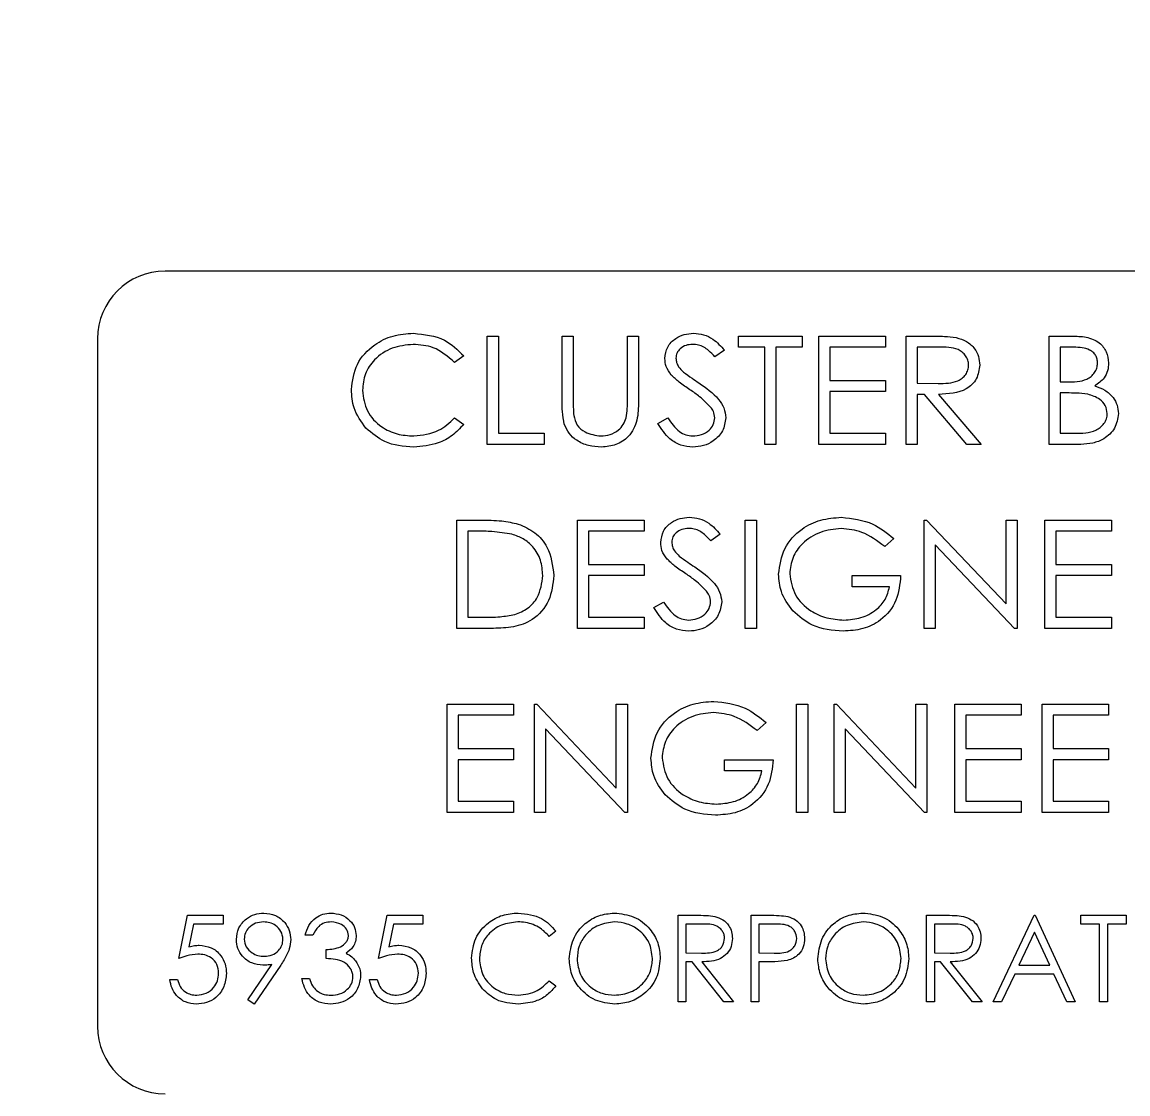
# Paper-space layout 'Layout1' of a CAD drawing. Header units: inches. Extents: x 1.4 to 42.2, y 1.7 to 32.5.
# Drawn here: x 12.5882 to 12.8437, y 19.2846 to 19.5321 of the extents above; entities that cross this region are included whole.
import ezdxf

# ---------------------------------------------------------------- set-up
doc = ezdxf.new("R2010")
doc.units = ezdxf.units.IN
doc.header["$MEASUREMENT"] = 0
doc.layers.add('DIM', color=179, linetype='Continuous', lineweight=30)
doc.layers.add('SLD-0', color=179, linetype='Continuous')
doc.styles.add('SLDTEXTSTYLE0', font='TXT', dxfattribs={"width": 0.821468})
doc.styles.add('SLDTEXTSTYLE7', font='TXT', dxfattribs={"width": 0.75})
doc.dimstyles.new('SLDDIMSTYLE1', dxfattribs={"dimtxt": 0.375, "dimasz": 0.13, "dimexe": 0, "dimexo": 0.0625, "dimgap": 0.09375, "dimtad": 0, "dimtih": 1, "dimtoh": 1, "dimdec": 0, "dimlfac": 4, "dimrnd": 1e-09, "dimzin": 12, "dimdsep": 46, "dimtxsty": 'SLDTEXTSTYLE0', "dimblk1": 'NONE', "dimblk2": 'NONE', "dimsah": 1, "dimcen": 0.09, "dimadec": 0, "dimazin": 3, "dimtfac": 1, "dimtdec": 3, "dimtofl": 0, "dimtmove": 0, "dimatfit": 3, "dimldrblk": 'NONE', "dimfxl": 0, "dimfrac": 2, "dimtolj": 1, "dimtzin": 12, "dimarcsym": 0})

# ---------------------------------------------------------------- blocks, each defined once
blk = doc.blocks.new('_D_19')
at = {"layer": 'DIM'}
for p, q in [((13.40289, 23.52586), (15.80167, 23.52586)), ((15.52042, 22.96336), (15.52042, 18.19992)), ((15.52042, 12.84211), (15.52042, 17.24356)), ((11.72689, 12.27961), (15.80167, 12.27961))]:
    blk.add_line(p, q, dxfattribs=at)
for points in [[(15.42667, 22.96336), (15.61417, 22.96336), (15.52042, 23.52586)], [(15.42667, 12.84211), (15.61417, 12.84211), (15.52042, 12.27961)]]:
    blk.add_solid(points, dxfattribs=at)
at = {"layer": 'DIM', "insert": (15.13329, 17.92307), "char_height": 0.375, "attachment_point": 1, "style": 'SLDTEXTSTYLE7'}
blk.add_mtext('45"', dxfattribs=at)
blk = doc.blocks.new('_NONE')

psp = doc.layouts.get("Layout1")

# ---------------------------------------------------------------- linework, layer by layer
at = {"layer": 'SLD-0', "color": 179, "linetype": 'Continuous', "lineweight": 15}
for p, q in [((13.77752, 19.47461), (12.62127, 19.47461)), ((12.60564, 19.45899), (12.60564, 19.30024)), ((12.6957, 19.43461), (12.6957, 19.45961)), ((12.6957, 19.45961), (12.69827, 19.45961)), ((12.69827, 19.45961), (12.69827, 19.43718)), ((12.71301, 19.45961), (12.71558, 19.45961)), ((12.71301, 19.44452), (12.71301, 19.45961)), ((12.71558, 19.45961), (12.71558, 19.44464)), ((12.72808, 19.44464), (12.72808, 19.45961)), ((12.72808, 19.45961), (12.73064, 19.45961)), ((12.73064, 19.45961), (12.73064, 19.44452)), ((12.75372, 19.45705), (12.75372, 19.45961)), ((12.75372, 19.45961), (12.76846, 19.45961)), ((12.76846, 19.45961), (12.76846, 19.45705)), ((12.77231, 19.45961), (12.78769, 19.45961)), ((12.77231, 19.43461), (12.77231, 19.45961)), ((12.78769, 19.45961), (12.78769, 19.45705)), ((12.7925, 19.45961), (12.79791, 19.45961)), ((12.7925, 19.43461), (12.7925, 19.45961)), ((12.82551, 19.45961), (12.83076, 19.45961)), ((12.82551, 19.43461), (12.82551, 19.45961)), ((12.75051, 19.45634), (12.74832, 19.45481)), ((12.75981, 19.45705), (12.75372, 19.45705)), ((12.75981, 19.43461), (12.75981, 19.45705)), ((12.76846, 19.45705), (12.76237, 19.45705)), ((12.76237, 19.45705), (12.76237, 19.43461)), ((12.78769, 19.45705), (12.77487, 19.45705)), ((12.77487, 19.45705), (12.77487, 19.44936)), ((12.80002, 19.45705), (12.79506, 19.45705)), ((12.79506, 19.45705), (12.79506, 19.44872)), ((12.83124, 19.45705), (12.82808, 19.45705)), ((12.82808, 19.45705), (12.82808, 19.44904)), ((12.69026, 19.45503), (12.68813, 19.45353)), ((12.77487, 19.44936), (12.78769, 19.44936)), ((12.78769, 19.44936), (12.78769, 19.44679)), ((12.79506, 19.44872), (12.7999, 19.44868)), ((12.82808, 19.44904), (12.82964, 19.44904)), ((12.78769, 19.44679), (12.77487, 19.44679)), ((12.77487, 19.44679), (12.77487, 19.43718)), ((12.79673, 19.44615), (12.79506, 19.44615)), ((12.79506, 19.44615), (12.79506, 19.43461)), ((12.80655, 19.43461), (12.79673, 19.44615)), ((12.79999, 19.44615), (12.80981, 19.43461)), ((12.82962, 19.44647), (12.82808, 19.44647)), ((12.82808, 19.44647), (12.82808, 19.43718)), ((12.68813, 19.4407), (12.69026, 19.43922)), ((12.73513, 19.43944), (12.73742, 19.4407)), ((12.69827, 19.43718), (12.70885, 19.43718)), ((12.70885, 19.43718), (12.70885, 19.43461)), ((12.77487, 19.43718), (12.78769, 19.43718)), ((12.78769, 19.43718), (12.78769, 19.43461)), ((12.82808, 19.43718), (12.83147, 19.43718)), ((12.70885, 19.43461), (12.6957, 19.43461)), ((12.76237, 19.43461), (12.75981, 19.43461)), ((12.78769, 19.43461), (12.77231, 19.43461)), ((12.79506, 19.43461), (12.7925, 19.43461)), ((12.80981, 19.43461), (12.80655, 19.43461)), ((12.83286, 19.43461), (12.82551, 19.43461)), ((12.68865, 19.39211), (12.68865, 19.41711)), ((12.68865, 19.41711), (12.69418, 19.41711)), ((12.71654, 19.41711), (12.73192, 19.41711)), ((12.71654, 19.39211), (12.71654, 19.41711)), ((12.73192, 19.41711), (12.73192, 19.41455)), ((12.75532, 19.41711), (12.75788, 19.41711)), ((12.75532, 19.39211), (12.75532, 19.41711)), ((12.75788, 19.41711), (12.75788, 19.39211)), ((12.79667, 19.39211), (12.79667, 19.41711)), ((12.79667, 19.41711), (12.79721, 19.41711)), ((12.79721, 19.41711), (12.81558, 19.39775)), ((12.81558, 19.39775), (12.81558, 19.41711)), ((12.81558, 19.41711), (12.81814, 19.41711)), ((12.81814, 19.41711), (12.81814, 19.39211)), ((12.82455, 19.41711), (12.83994, 19.41711)), ((12.82455, 19.39211), (12.82455, 19.41711)), ((12.83994, 19.41711), (12.83994, 19.41455)), ((12.69312, 19.41455), (12.69122, 19.41455)), ((12.69122, 19.41455), (12.69122, 19.39468)), ((12.73192, 19.41455), (12.7191, 19.41455)), ((12.7191, 19.41455), (12.7191, 19.40686)), ((12.74955, 19.41384), (12.74736, 19.41231)), ((12.78962, 19.41285), (12.78753, 19.41103)), ((12.83994, 19.41455), (12.82712, 19.41455)), ((12.82712, 19.41455), (12.82712, 19.40686)), ((12.81755, 19.39211), (12.79923, 19.41143)), ((12.79923, 19.41143), (12.79923, 19.39211)), ((12.7191, 19.40686), (12.73192, 19.40686)), ((12.73192, 19.40686), (12.73192, 19.40429)), ((12.82712, 19.40686), (12.83994, 19.40686)), ((12.83994, 19.40686), (12.83994, 19.40429)), ((12.73192, 19.40429), (12.7191, 19.40429)), ((12.7191, 19.40429), (12.7191, 19.39468)), ((12.78, 19.40173), (12.78, 19.40429)), ((12.78, 19.40429), (12.79122, 19.40429)), ((12.83994, 19.40429), (12.82712, 19.40429)), ((12.82712, 19.40429), (12.82712, 19.39468)), ((12.78865, 19.40173), (12.78, 19.40173)), ((12.73417, 19.39694), (12.73646, 19.3982)), ((12.69122, 19.39468), (12.69432, 19.39468)), ((12.7191, 19.39468), (12.73192, 19.39468)), ((12.73192, 19.39468), (12.73192, 19.39211)), ((12.82712, 19.39468), (12.83994, 19.39468)), ((12.83994, 19.39468), (12.83994, 19.39211)), ((12.69713, 19.39211), (12.68865, 19.39211)), ((12.73192, 19.39211), (12.71654, 19.39211)), ((12.75788, 19.39211), (12.75532, 19.39211)), ((12.79923, 19.39211), (12.79667, 19.39211)), ((12.81814, 19.39211), (12.81755, 19.39211)), ((12.83994, 19.39211), (12.82455, 19.39211)), ((12.68641, 19.37461), (12.70179, 19.37461)), ((12.68641, 19.34961), (12.68641, 19.37461)), ((12.70179, 19.37461), (12.70179, 19.37205)), ((12.7066, 19.34961), (12.7066, 19.37461)), ((12.7066, 19.37461), (12.70714, 19.37461)), ((12.70714, 19.37461), (12.72551, 19.35525)), ((12.72551, 19.35525), (12.72551, 19.37461)), ((12.72551, 19.37461), (12.72808, 19.37461)), ((12.72808, 19.37461), (12.72808, 19.34961)), ((12.76718, 19.37461), (12.76974, 19.37461)), ((12.76718, 19.34961), (12.76718, 19.37461)), ((12.76974, 19.37461), (12.76974, 19.34961)), ((12.77583, 19.34961), (12.77583, 19.37461)), ((12.77583, 19.37461), (12.77637, 19.37461)), ((12.77637, 19.37461), (12.79474, 19.35525)), ((12.79474, 19.35525), (12.79474, 19.37461)), ((12.79474, 19.37461), (12.79731, 19.37461)), ((12.79731, 19.37461), (12.79731, 19.34961)), ((12.80372, 19.37461), (12.8191, 19.37461)), ((12.80372, 19.34961), (12.80372, 19.37461)), ((12.8191, 19.37461), (12.8191, 19.37205)), ((12.82391, 19.37461), (12.83929, 19.37461)), ((12.82391, 19.34961), (12.82391, 19.37461)), ((12.83929, 19.37461), (12.83929, 19.37205)), ((12.70179, 19.37205), (12.68897, 19.37205)), ((12.68897, 19.37205), (12.68897, 19.36436)), ((12.8191, 19.37205), (12.80628, 19.37205)), ((12.80628, 19.37205), (12.80628, 19.36436)), ((12.83929, 19.37205), (12.82647, 19.37205)), ((12.82647, 19.37205), (12.82647, 19.36436)), ((12.72749, 19.34961), (12.70917, 19.36893)), ((12.70917, 19.36893), (12.70917, 19.34961)), ((12.76013, 19.37035), (12.75804, 19.36853)), ((12.79672, 19.34961), (12.7784, 19.36893)), ((12.7784, 19.36893), (12.7784, 19.34961)), ((12.68897, 19.36436), (12.70179, 19.36436)), ((12.70179, 19.36436), (12.70179, 19.36179)), ((12.80628, 19.36436), (12.8191, 19.36436)), ((12.8191, 19.36436), (12.8191, 19.36179)), ((12.82647, 19.36436), (12.83929, 19.36436)), ((12.83929, 19.36436), (12.83929, 19.36179)), ((12.70179, 19.36179), (12.68897, 19.36179)), ((12.68897, 19.36179), (12.68897, 19.35218)), ((12.75051, 19.35923), (12.75051, 19.36179)), ((12.75051, 19.36179), (12.76173, 19.36179)), ((12.8191, 19.36179), (12.80628, 19.36179)), ((12.80628, 19.36179), (12.80628, 19.35218)), ((12.83929, 19.36179), (12.82647, 19.36179)), ((12.82647, 19.36179), (12.82647, 19.35218)), ((12.75917, 19.35923), (12.75051, 19.35923)), ((12.68897, 19.35218), (12.70179, 19.35218)), ((12.70179, 19.35218), (12.70179, 19.34961)), ((12.80628, 19.35218), (12.8191, 19.35218)), ((12.8191, 19.35218), (12.8191, 19.34961)), ((12.82647, 19.35218), (12.83929, 19.35218)), ((12.83929, 19.35218), (12.83929, 19.34961)), ((12.70179, 19.34961), (12.68641, 19.34961)), ((12.70917, 19.34961), (12.7066, 19.34961)), ((12.72808, 19.34961), (12.72749, 19.34961)), ((12.76974, 19.34961), (12.76718, 19.34961)), ((12.7784, 19.34961), (12.77583, 19.34961)), ((12.79731, 19.34961), (12.79672, 19.34961)), ((12.8191, 19.34961), (12.80372, 19.34961)), ((12.83929, 19.34961), (12.82391, 19.34961)), ((12.62439, 19.31586), (12.62644, 19.32586)), ((12.62644, 19.32586), (12.63465, 19.32586)), ((12.63465, 19.32586), (12.63465, 19.32381)), ((12.67054, 19.31586), (12.6726, 19.32586)), ((12.6726, 19.32586), (12.6808, 19.32586)), ((12.6808, 19.32586), (12.6808, 19.32381)), ((12.73978, 19.32586), (12.74378, 19.32586)), ((12.73978, 19.30586), (12.73978, 19.32586)), ((12.7567, 19.32586), (12.76062, 19.32586)), ((12.7567, 19.30586), (12.7567, 19.32586)), ((12.79721, 19.32586), (12.80121, 19.32586)), ((12.79721, 19.30586), (12.79721, 19.32586)), ((12.8126, 19.30586), (12.82208, 19.32586)), ((12.82208, 19.32586), (12.82234, 19.32586)), ((12.82234, 19.32586), (12.83157, 19.30586)), ((12.83285, 19.32381), (12.83285, 19.32586)), ((12.83285, 19.32586), (12.84337, 19.32586)), ((12.84337, 19.32586), (12.84337, 19.32381)), ((12.62784, 19.32381), (12.62677, 19.31855)), ((12.63465, 19.32381), (12.62784, 19.32381)), ((12.674, 19.32381), (12.67292, 19.31855)), ((12.6808, 19.32381), (12.674, 19.32381)), ((12.74532, 19.32381), (12.74157, 19.32381)), ((12.74157, 19.32381), (12.74157, 19.31715)), ((12.76215, 19.32381), (12.75849, 19.32381)), ((12.75849, 19.32381), (12.75849, 19.31715)), ((12.80276, 19.32381), (12.79901, 19.32381)), ((12.79901, 19.32381), (12.79901, 19.31715)), ((12.83721, 19.32381), (12.83285, 19.32381)), ((12.83721, 19.30586), (12.83721, 19.32381)), ((12.84337, 19.32381), (12.83901, 19.32381)), ((12.83901, 19.32381), (12.83901, 19.30586)), ((12.65542, 19.32125), (12.65362, 19.32125)), ((12.71157, 19.32219), (12.71, 19.32099)), ((12.82219, 19.32197), (12.81857, 19.31433)), ((12.82572, 19.31433), (12.82219, 19.32197)), ((12.65849, 19.31586), (12.65849, 19.31792)), ((12.74157, 19.31715), (12.74523, 19.31712)), ((12.75849, 19.31715), (12.76199, 19.3171)), ((12.79901, 19.31715), (12.80267, 19.31712)), ((12.64039, 19.30635), (12.64595, 19.31448)), ((12.64798, 19.31436), (12.64183, 19.30535)), ((12.74303, 19.3151), (12.74157, 19.3151)), ((12.74157, 19.3151), (12.74157, 19.30586)), ((12.75038, 19.30586), (12.74303, 19.3151)), ((12.74525, 19.3151), (12.7526, 19.30586)), ((12.75992, 19.3151), (12.75849, 19.3151)), ((12.75849, 19.3151), (12.75849, 19.30586)), ((12.80046, 19.3151), (12.79901, 19.3151)), ((12.79901, 19.3151), (12.79901, 19.30586)), ((12.80781, 19.30586), (12.80046, 19.3151)), ((12.80268, 19.3151), (12.81003, 19.30586)), ((12.81857, 19.31433), (12.82572, 19.31433)), ((12.62234, 19.31099), (12.62413, 19.31099)), ((12.65285, 19.31125), (12.65465, 19.31125)), ((12.66849, 19.31099), (12.67029, 19.31099)), ((12.71, 19.31074), (12.71157, 19.30955)), ((12.8176, 19.31228), (12.81456, 19.30586)), ((12.82666, 19.31228), (12.8176, 19.31228)), ((12.82962, 19.30586), (12.82666, 19.31228)), ((12.64183, 19.30535), (12.64039, 19.30635)), ((12.74157, 19.30586), (12.73978, 19.30586)), ((12.7526, 19.30586), (12.75038, 19.30586)), ((12.75849, 19.30586), (12.7567, 19.30586)), ((12.79901, 19.30586), (12.79721, 19.30586)), ((12.81003, 19.30586), (12.80781, 19.30586)), ((12.81456, 19.30586), (12.8126, 19.30586)), ((12.83157, 19.30586), (12.82962, 19.30586)), ((12.83901, 19.30586), (12.83721, 19.30586))]:
    psp.add_line(p, q, dxfattribs=at)
for centre, start, end in [((12.62127, 19.45899), 90, 180), ((12.62127, 19.30024), 180, 270)]:
    psp.add_arc(centre, 0.01563, start, end, dxfattribs=at)
for points, knots in [([(12.66429, 19.44726), (12.66456, 19.44928), (12.66509, 19.45334), (12.66917, 19.45758), (12.67386, 19.45994), (12.67704, 19.46015), (12.67863, 19.46026)], [0, 0, 0, 0, 0.279106, 0.558712, 0.779184, 1, 1, 1, 1]), ([(12.67863, 19.46026), (12.68115, 19.46001), (12.68566, 19.45957), (12.68885, 19.45642), (12.69026, 19.45503)], [0, 0, 0, 0, 0.559861, 1, 1, 1, 1]), ([(12.73673, 19.45442), (12.73686, 19.45534), (12.73712, 19.45719), (12.73903, 19.45908), (12.74118, 19.46009), (12.74263, 19.4602), (12.74335, 19.46026)], [0, 0, 0, 0, 0.279129, 0.558393, 0.77916, 1, 1, 1, 1]), ([(12.74335, 19.46026), (12.74414, 19.46019), (12.74572, 19.46007), (12.74831, 19.45879), (12.74968, 19.45727), (12.75051, 19.45634)], [0, 0, 0, 0, 0.280041, 0.559845, 1, 1, 1, 1]), ([(12.79791, 19.45961), (12.79906, 19.45962), (12.80111, 19.45962), (12.80314, 19.45938), (12.80404, 19.45927)], [0, 0, 0, 0, 0.560207, 1, 1, 1, 1]), ([(12.80404, 19.45927), (12.80486, 19.45903), (12.80649, 19.45854), (12.80829, 19.4569), (12.80934, 19.45494), (12.80944, 19.4536), (12.80949, 19.45293)], [0, 0, 0, 0, 0.2800738, 0.559818, 0.7797393, 1, 1, 1, 1]), ([(12.83076, 19.45961), (12.83187, 19.45959), (12.8341, 19.45955), (12.83708, 19.45838), (12.83896, 19.45605), (12.83918, 19.4543), (12.83929, 19.45342)], [0, 0, 0, 0, 0.281419, 0.560488, 0.780303, 1, 1, 1, 1]), ([(12.67854, 19.45769), (12.6769, 19.45752), (12.67361, 19.45718), (12.66969, 19.45456), (12.66724, 19.45097), (12.66699, 19.44838), (12.66686, 19.44709)], [0, 0, 0, 0, 0.280104, 0.559845, 0.77989, 1, 1, 1, 1]), ([(12.68813, 19.45353), (12.68658, 19.45488), (12.6838, 19.45731), (12.68015, 19.45757), (12.67854, 19.45769)], [0, 0, 0, 0, 0.558395, 1, 1, 1, 1]), ([(12.74317, 19.45769), (12.74264, 19.45766), (12.7416, 19.45758), (12.74031, 19.45683), (12.73944, 19.45576), (12.73934, 19.45494), (12.73929, 19.45453)], [0, 0, 0, 0, 0.280645, 0.560584, 0.780388, 1, 1, 1, 1]), ([(12.74832, 19.45481), (12.74784, 19.45531), (12.74706, 19.45615), (12.74578, 19.4571), (12.74451, 19.45761), (12.74361, 19.45766), (12.74317, 19.45769)], [0, 0, 0, 0, 0.3403011, 0.560309, 0.7800775, 1, 1, 1, 1]), ([(12.80692, 19.45293), (12.80689, 19.45331), (12.80683, 19.45407), (12.80627, 19.45509), (12.8055, 19.45593), (12.80352, 19.4571), (12.80157, 19.45707), (12.80002, 19.45705)], [0, 0, 0, 0, 0.125208, 0.250367, 0.375598, 0.500896, 1, 1, 1, 1]), ([(12.83673, 19.45337), (12.83671, 19.45369), (12.83667, 19.45431), (12.83631, 19.45519), (12.83569, 19.4559), (12.83412, 19.45695), (12.83252, 19.45701), (12.83124, 19.45705)], [0, 0, 0, 0, 0.125403, 0.250692, 0.376, 0.501396, 1, 1, 1, 1]), ([(12.73821, 19.45062), (12.73774, 19.45126), (12.73692, 19.4524), (12.73679, 19.4538), (12.73673, 19.45442)], [0, 0, 0, 0, 0.559867, 1, 1, 1, 1]), ([(12.73929, 19.45453), (12.73933, 19.45417), (12.73939, 19.45347), (12.73998, 19.45231), (12.74063, 19.45168), (12.74104, 19.4513)], [0, 0, 0, 0, 0.279844, 0.559693, 1, 1, 1, 1]), ([(12.82964, 19.44904), (12.83124, 19.44904), (12.83325, 19.44904), (12.83528, 19.45027), (12.83608, 19.45114), (12.83663, 19.4522), (12.8367, 19.45298), (12.83673, 19.45337)], [0, 0, 0, 0, 0.498867, 0.624216, 0.749512, 0.874764, 1, 1, 1, 1]), ([(12.83929, 19.45342), (12.83925, 19.45281), (12.83915, 19.45159), (12.83816, 19.44957), (12.83686, 19.44866), (12.83606, 19.4481)], [0, 0, 0, 0, 0.280698, 0.561164, 1, 1, 1, 1]), ([(12.74254, 19.44721), (12.74169, 19.44779), (12.74015, 19.44881), (12.7388, 19.45006), (12.73821, 19.45062)], [0, 0, 0, 0, 0.560397, 1, 1, 1, 1]), ([(12.74104, 19.4513), (12.74169, 19.45082), (12.74286, 19.44996), (12.74406, 19.44916), (12.74459, 19.44881)], [0, 0, 0, 0, 0.559913, 1, 1, 1, 1]), ([(12.7999, 19.44868), (12.80148, 19.44868), (12.80346, 19.44868), (12.8055, 19.44986), (12.80629, 19.45072), (12.80683, 19.45177), (12.80689, 19.45255), (12.80692, 19.45293)], [0, 0, 0, 0, 0.4989546, 0.6242632, 0.7495672, 0.8748213, 1, 1, 1, 1]), ([(12.80949, 19.45293), (12.80935, 19.45182), (12.80913, 19.45015), (12.80775, 19.44839), (12.8051, 19.44638), (12.80226, 19.44626), (12.79999, 19.44615)], [0, 0, 0, 0, 0.249449, 0.375245, 0.501108, 1, 1, 1, 1]), ([(12.74459, 19.44881), (12.74623, 19.44767), (12.74851, 19.44608), (12.75052, 19.44307), (12.75073, 19.44152), (12.75083, 19.44074)], [0, 0, 0, 0, 0.560431, 0.780625, 1, 1, 1, 1]), ([(12.83606, 19.4481), (12.83686, 19.44782), (12.83847, 19.44725), (12.8403, 19.44567), (12.84136, 19.44371), (12.84148, 19.44238), (12.84154, 19.44171)], [0, 0, 0, 0, 0.280595, 0.5599676, 0.7799741, 1, 1, 1, 1]), ([(12.66767, 19.43835), (12.66658, 19.43984), (12.66462, 19.44252), (12.66439, 19.44581), (12.66429, 19.44726)], [0, 0, 0, 0, 0.559058, 1, 1, 1, 1]), ([(12.66686, 19.44709), (12.66708, 19.44543), (12.66752, 19.4421), (12.67091, 19.43865), (12.67479, 19.43679), (12.6774, 19.43662), (12.67871, 19.43654)], [0, 0, 0, 0, 0.279075, 0.558588, 0.779118, 1, 1, 1, 1]), ([(12.74732, 19.44323), (12.7465, 19.44406), (12.74503, 19.44554), (12.74331, 19.4467), (12.74254, 19.44721)], [0, 0, 0, 0, 0.5594922, 1, 1, 1, 1]), ([(12.83448, 19.44618), (12.83357, 19.44629), (12.83196, 19.44648), (12.83033, 19.44647), (12.82962, 19.44647)], [0, 0, 0, 0, 0.559754, 1, 1, 1, 1]), ([(12.83897, 19.44171), (12.83888, 19.44235), (12.83869, 19.44364), (12.83703, 19.44539), (12.83545, 19.44588), (12.83448, 19.44618)], [0, 0, 0, 0, 0.279284, 0.559665, 1, 1, 1, 1]), ([(12.7135, 19.43925), (12.71333, 19.44022), (12.71301, 19.44197), (12.71301, 19.44374), (12.71301, 19.44452)], [0, 0, 0, 0, 0.55941, 1, 1, 1, 1]), ([(12.71558, 19.44464), (12.71557, 19.44401), (12.71557, 19.4429), (12.71565, 19.4418), (12.71569, 19.44131)], [0, 0, 0, 0, 0.560126, 1, 1, 1, 1]), ([(12.73064, 19.44452), (12.73062, 19.44306), (12.73058, 19.44017), (12.72871, 19.43643), (12.72551, 19.43428), (12.72324, 19.43407), (12.7221, 19.43397)], [0, 0, 0, 0, 0.281586, 0.559405, 0.779572, 1, 1, 1, 1]), ([(12.7278, 19.44075), (12.7279, 19.44148), (12.72808, 19.44276), (12.72808, 19.44406), (12.72808, 19.44464)], [0, 0, 0, 0, 0.559547, 1, 1, 1, 1]), ([(12.74827, 19.44077), (12.7482, 19.44128), (12.74809, 19.44218), (12.74756, 19.44291), (12.74732, 19.44323)], [0, 0, 0, 0, 0.558937, 1, 1, 1, 1]), ([(12.67871, 19.43654), (12.68072, 19.43676), (12.68433, 19.43716), (12.68697, 19.43962), (12.68813, 19.4407)], [0, 0, 0, 0, 0.559051, 1, 1, 1, 1]), ([(12.71569, 19.44131), (12.71587, 19.44051), (12.71625, 19.43891), (12.71864, 19.43702), (12.7207, 19.43672), (12.72196, 19.43654)], [0, 0, 0, 0, 0.280413, 0.560231, 1, 1, 1, 1]), ([(12.72196, 19.43654), (12.72268, 19.43661), (12.72413, 19.43674), (12.72593, 19.43775), (12.72721, 19.43915), (12.7276, 19.44022), (12.7278, 19.44075)], [0, 0, 0, 0, 0.279977, 0.559673, 0.779725, 1, 1, 1, 1]), ([(12.73742, 19.4407), (12.73821, 19.43955), (12.73931, 19.43794), (12.74152, 19.4367), (12.74261, 19.43659), (12.74315, 19.43654)], [0, 0, 0, 0, 0.559208, 0.7797163, 1, 1, 1, 1]), ([(12.74315, 19.43654), (12.74384, 19.4366), (12.74522, 19.43673), (12.74693, 19.43771), (12.74805, 19.43915), (12.7482, 19.44023), (12.74827, 19.44077)], [0, 0, 0, 0, 0.2803795, 0.5603598, 0.7803428, 1, 1, 1, 1]), ([(12.75083, 19.44074), (12.75067, 19.43968), (12.75034, 19.43757), (12.74816, 19.43541), (12.74572, 19.43416), (12.74406, 19.43403), (12.74323, 19.43397)], [0, 0, 0, 0, 0.2787691, 0.5587304, 0.7792587, 1, 1, 1, 1]), ([(12.83147, 19.43718), (12.83316, 19.43717), (12.8357, 19.43716), (12.83804, 19.43903), (12.83886, 19.44048), (12.83894, 19.4413), (12.83897, 19.44171)], [0, 0, 0, 0, 0.499791, 0.74897, 0.874525, 1, 1, 1, 1]), ([(12.84154, 19.44171), (12.84136, 19.44054), (12.84099, 19.43819), (12.83844, 19.43587), (12.83563, 19.43476), (12.83378, 19.43466), (12.83286, 19.43461)], [0, 0, 0, 0, 0.278508, 0.558125, 0.77883, 1, 1, 1, 1]), ([(12.67867, 19.43397), (12.67634, 19.43415), (12.67218, 19.43446), (12.66905, 19.43716), (12.66767, 19.43835)], [0, 0, 0, 0, 0.560024, 1, 1, 1, 1]), ([(12.69026, 19.43922), (12.68941, 19.43832), (12.68773, 19.43652), (12.68377, 19.43443), (12.6806, 19.43415), (12.67867, 19.43397)], [0, 0, 0, 0, 0.2802609, 0.5605901, 1, 1, 1, 1]), ([(12.7221, 19.43397), (12.72109, 19.43403), (12.71907, 19.43415), (12.71647, 19.43533), (12.71447, 19.43706), (12.71382, 19.43852), (12.7135, 19.43925)], [0, 0, 0, 0, 0.280362, 0.5602, 0.780207, 1, 1, 1, 1]), ([(12.74323, 19.43397), (12.74226, 19.43406), (12.74034, 19.43424), (12.73729, 19.43606), (12.73595, 19.43816), (12.73513, 19.43944)], [0, 0, 0, 0, 0.2800484, 0.5599114, 1, 1, 1, 1]), ([(12.73577, 19.41192), (12.7359, 19.41284), (12.73616, 19.41469), (12.73806, 19.41658), (12.74022, 19.41759), (12.74167, 19.4177), (12.74239, 19.41776)], [0, 0, 0, 0, 0.279129, 0.558393, 0.77916, 1, 1, 1, 1]), ([(12.74239, 19.41776), (12.74318, 19.41769), (12.74476, 19.41757), (12.74735, 19.41629), (12.74872, 19.41477), (12.74955, 19.41384)], [0, 0, 0, 0, 0.2800415, 0.5598448, 1, 1, 1, 1]), ([(12.76301, 19.40462), (12.76331, 19.40666), (12.76389, 19.41074), (12.76793, 19.41508), (12.7727, 19.41741), (12.77591, 19.41764), (12.77751, 19.41776)], [0, 0, 0, 0, 0.279182, 0.558628, 0.779174, 1, 1, 1, 1]), ([(12.77751, 19.41776), (12.78004, 19.41748), (12.78457, 19.41697), (12.78807, 19.41411), (12.78962, 19.41285)], [0, 0, 0, 0, 0.558898, 1, 1, 1, 1]), ([(12.69418, 19.41711), (12.69582, 19.41711), (12.69874, 19.41711), (12.7016, 19.41649), (12.70285, 19.41621)], [0, 0, 0, 0, 0.560384, 1, 1, 1, 1]), ([(12.70285, 19.41621), (12.70419, 19.41563), (12.70686, 19.41447), (12.71034, 19.41034), (12.71081, 19.40659), (12.71109, 19.4043)], [0, 0, 0, 0, 0.28078, 0.561378, 1, 1, 1, 1]), ([(12.7422, 19.41519), (12.74168, 19.41516), (12.74063, 19.41508), (12.73935, 19.41433), (12.73847, 19.41326), (12.73838, 19.41244), (12.73833, 19.41203)], [0, 0, 0, 0, 0.280645, 0.560584, 0.780388, 1, 1, 1, 1]), ([(12.74736, 19.41231), (12.74688, 19.41281), (12.7461, 19.41365), (12.74482, 19.4146), (12.74355, 19.41511), (12.74265, 19.41516), (12.7422, 19.41519)], [0, 0, 0, 0, 0.340301, 0.560309, 0.780078, 1, 1, 1, 1]), ([(12.77749, 19.41519), (12.77585, 19.41501), (12.77257, 19.41465), (12.76861, 19.4121), (12.76607, 19.40859), (12.76574, 19.40601), (12.76558, 19.40472)], [0, 0, 0, 0, 0.280132, 0.559985, 0.780148, 1, 1, 1, 1]), ([(12.78753, 19.41103), (12.78585, 19.4123), (12.78285, 19.41459), (12.77913, 19.41501), (12.77749, 19.41519)], [0, 0, 0, 0, 0.559717, 1, 1, 1, 1]), ([(12.70141, 19.41385), (12.69988, 19.4141), (12.69713, 19.41455), (12.69434, 19.41455), (12.69312, 19.41455)], [0, 0, 0, 0, 0.559605, 1, 1, 1, 1]), ([(12.70853, 19.4043), (12.70843, 19.40551), (12.70824, 19.40792), (12.70649, 19.41089), (12.7041, 19.41291), (12.70231, 19.41354), (12.70141, 19.41385)], [0, 0, 0, 0, 0.280037, 0.559513, 0.779635, 1, 1, 1, 1]), ([(12.73725, 19.40812), (12.73678, 19.40876), (12.73595, 19.4099), (12.73583, 19.4113), (12.73577, 19.41192)], [0, 0, 0, 0, 0.559867, 1, 1, 1, 1]), ([(12.73833, 19.41203), (12.73837, 19.41167), (12.73843, 19.41097), (12.73902, 19.40981), (12.73967, 19.40918), (12.74008, 19.4088)], [0, 0, 0, 0, 0.279844, 0.559693, 1, 1, 1, 1]), ([(12.74158, 19.40471), (12.74072, 19.40529), (12.73919, 19.40631), (12.73784, 19.40756), (12.73725, 19.40812)], [0, 0, 0, 0, 0.560397, 1, 1, 1, 1]), ([(12.74008, 19.4088), (12.74073, 19.40832), (12.7419, 19.40746), (12.7431, 19.40666), (12.74363, 19.40631)], [0, 0, 0, 0, 0.5599134, 1, 1, 1, 1]), ([(12.74636, 19.40073), (12.74554, 19.40156), (12.74407, 19.40304), (12.74234, 19.4042), (12.74158, 19.40471)], [0, 0, 0, 0, 0.559492, 1, 1, 1, 1]), ([(12.74363, 19.40631), (12.74527, 19.40517), (12.74754, 19.40358), (12.74956, 19.40057), (12.74977, 19.39902), (12.74987, 19.39824)], [0, 0, 0, 0, 0.560431, 0.780625, 1, 1, 1, 1]), ([(12.7663, 19.3962), (12.76525, 19.39761), (12.76336, 19.40013), (12.76312, 19.40325), (12.76301, 19.40462)], [0, 0, 0, 0, 0.559411, 1, 1, 1, 1]), ([(12.76558, 19.40472), (12.76587, 19.40302), (12.76645, 19.39961), (12.77006, 19.39617), (12.77409, 19.39433), (12.77678, 19.39414), (12.77812, 19.39404)], [0, 0, 0, 0, 0.278693, 0.558262, 0.779058, 1, 1, 1, 1]), ([(12.71109, 19.4043), (12.71086, 19.40233), (12.71042, 19.39839), (12.70662, 19.39397), (12.70176, 19.39225), (12.69868, 19.39216), (12.69713, 19.39211)], [0, 0, 0, 0, 0.279657, 0.558623, 0.778663, 1, 1, 1, 1]), ([(12.70203, 19.39531), (12.70308, 19.39573), (12.70515, 19.39656), (12.70794, 19.39965), (12.7083, 19.40254), (12.70853, 19.4043)], [0, 0, 0, 0, 0.280974, 0.561622, 1, 1, 1, 1]), ([(12.79122, 19.40429), (12.79104, 19.40234), (12.79068, 19.39842), (12.78709, 19.394), (12.78252, 19.39175), (12.77946, 19.39157), (12.77793, 19.39147)], [0, 0, 0, 0, 0.280047, 0.558965, 0.779168, 1, 1, 1, 1]), ([(12.74731, 19.39827), (12.74724, 19.39878), (12.74713, 19.39968), (12.74659, 19.40041), (12.74636, 19.40073)], [0, 0, 0, 0, 0.558937, 1, 1, 1, 1]), ([(12.77812, 19.39404), (12.77946, 19.39413), (12.78212, 19.39432), (12.78546, 19.39611), (12.78785, 19.39867), (12.78839, 19.40071), (12.78865, 19.40173)], [0, 0, 0, 0, 0.280401, 0.56015, 0.780123, 1, 1, 1, 1]), ([(12.73646, 19.3982), (12.73725, 19.39705), (12.73835, 19.39544), (12.74055, 19.3942), (12.74164, 19.39409), (12.74219, 19.39404)], [0, 0, 0, 0, 0.559208, 0.779716, 1, 1, 1, 1]), ([(12.74219, 19.39404), (12.74288, 19.3941), (12.74425, 19.39423), (12.74596, 19.39521), (12.74709, 19.39665), (12.74723, 19.39773), (12.74731, 19.39827)], [0, 0, 0, 0, 0.28038, 0.56036, 0.780343, 1, 1, 1, 1]), ([(12.74987, 19.39824), (12.74971, 19.39718), (12.74938, 19.39507), (12.7472, 19.39291), (12.74476, 19.39166), (12.7431, 19.39153), (12.74226, 19.39147)], [0, 0, 0, 0, 0.278769, 0.55873, 0.779259, 1, 1, 1, 1]), ([(12.69432, 19.39468), (12.69577, 19.39467), (12.69836, 19.39467), (12.70091, 19.39512), (12.70203, 19.39531)], [0, 0, 0, 0, 0.560365, 1, 1, 1, 1]), ([(12.74226, 19.39147), (12.7413, 19.39156), (12.73938, 19.39174), (12.73633, 19.39356), (12.73499, 19.39566), (12.73417, 19.39694)], [0, 0, 0, 0, 0.280048, 0.559911, 1, 1, 1, 1]), ([(12.77793, 19.39147), (12.77546, 19.39167), (12.77105, 19.39202), (12.76775, 19.39492), (12.7663, 19.3962)], [0, 0, 0, 0, 0.559905, 1, 1, 1, 1]), ([(12.73353, 19.36212), (12.73382, 19.36416), (12.7344, 19.36824), (12.73845, 19.37258), (12.74321, 19.37491), (12.74642, 19.37514), (12.74802, 19.37526)], [0, 0, 0, 0, 0.279182, 0.558628, 0.779174, 1, 1, 1, 1]), ([(12.74802, 19.37526), (12.75055, 19.37498), (12.75508, 19.37447), (12.75858, 19.37161), (12.76013, 19.37035)], [0, 0, 0, 0, 0.558898, 1, 1, 1, 1]), ([(12.748, 19.37269), (12.74636, 19.37251), (12.74308, 19.37215), (12.73913, 19.3696), (12.73658, 19.36609), (12.73625, 19.36351), (12.73609, 19.36222)], [0, 0, 0, 0, 0.280132, 0.559985, 0.780148, 1, 1, 1, 1]), ([(12.75804, 19.36853), (12.75636, 19.3698), (12.75336, 19.37209), (12.74964, 19.37251), (12.748, 19.37269)], [0, 0, 0, 0, 0.559717, 1, 1, 1, 1]), ([(12.73682, 19.3537), (12.73576, 19.35511), (12.73388, 19.35763), (12.73363, 19.36075), (12.73353, 19.36212)], [0, 0, 0, 0, 0.5594109, 1, 1, 1, 1]), ([(12.73609, 19.36222), (12.73638, 19.36052), (12.73696, 19.35711), (12.74058, 19.35367), (12.7446, 19.35183), (12.74729, 19.35164), (12.74863, 19.35154)], [0, 0, 0, 0, 0.278693, 0.558262, 0.779058, 1, 1, 1, 1]), ([(12.76173, 19.36179), (12.76155, 19.35984), (12.76119, 19.35592), (12.75761, 19.3515), (12.75304, 19.34925), (12.74997, 19.34907), (12.74844, 19.34897)], [0, 0, 0, 0, 0.280047, 0.558965, 0.779168, 1, 1, 1, 1]), ([(12.74863, 19.35154), (12.74997, 19.35163), (12.75264, 19.35182), (12.75597, 19.35361), (12.75836, 19.35617), (12.7589, 19.35821), (12.75917, 19.35923)], [0, 0, 0, 0, 0.280401, 0.56015, 0.780123, 1, 1, 1, 1]), ([(12.74844, 19.34897), (12.74597, 19.34917), (12.74156, 19.34952), (12.73827, 19.35242), (12.73682, 19.3537)], [0, 0, 0, 0, 0.5599048, 1, 1, 1, 1]), ([(12.63772, 19.32025), (12.63783, 19.32118), (12.63805, 19.32302), (12.63982, 19.32503), (12.64192, 19.32618), (12.64337, 19.32631), (12.64409, 19.32638)], [0, 0, 0, 0, 0.279538, 0.558851, 0.779452, 1, 1, 1, 1]), ([(12.64409, 19.32638), (12.645, 19.32627), (12.64682, 19.32606), (12.64888, 19.32442), (12.65007, 19.32237), (12.65022, 19.32094), (12.65029, 19.32023)], [0, 0, 0, 0, 0.27973, 0.559163, 0.779612, 1, 1, 1, 1]), ([(12.65362, 19.32125), (12.65385, 19.32202), (12.65431, 19.32355), (12.65584, 19.32525), (12.65769, 19.32623), (12.65895, 19.32633), (12.65958, 19.32638)], [0, 0, 0, 0, 0.280288, 0.55968, 0.779747, 1, 1, 1, 1]), ([(12.65958, 19.32638), (12.66038, 19.32629), (12.662, 19.32612), (12.66394, 19.32483), (12.66517, 19.32309), (12.66533, 19.32182), (12.66542, 19.32118)], [0, 0, 0, 0, 0.280085, 0.559868, 0.780099, 1, 1, 1, 1]), ([(12.69208, 19.31598), (12.69227, 19.31755), (12.69263, 19.32068), (12.69559, 19.32412), (12.69915, 19.3261), (12.70161, 19.32629), (12.70284, 19.32638)], [0, 0, 0, 0, 0.2795119, 0.5590796, 0.7793739, 1, 1, 1, 1]), ([(12.70284, 19.32638), (12.70476, 19.32617), (12.7082, 19.32579), (12.71054, 19.32329), (12.71157, 19.32219)], [0, 0, 0, 0, 0.559517, 1, 1, 1, 1]), ([(12.71465, 19.31578), (12.71483, 19.31732), (12.7152, 19.32041), (12.71794, 19.32392), (12.72139, 19.32601), (12.72382, 19.32626), (12.72503, 19.32638)], [0, 0, 0, 0, 0.279731, 0.559327, 0.77968, 1, 1, 1, 1]), ([(12.72503, 19.32638), (12.7266, 19.32621), (12.72973, 19.32588), (12.73324, 19.32305), (12.73536, 19.31956), (12.73557, 19.3171), (12.73567, 19.31587)], [0, 0, 0, 0, 0.279767, 0.559358, 0.779571, 1, 1, 1, 1]), ([(12.74378, 19.32586), (12.74463, 19.32587), (12.74614, 19.32587), (12.74765, 19.32568), (12.74831, 19.32559)], [0, 0, 0, 0, 0.56024, 1, 1, 1, 1]), ([(12.74831, 19.32559), (12.74894, 19.32538), (12.75019, 19.32497), (12.75151, 19.32362), (12.75224, 19.32207), (12.75231, 19.32103), (12.75234, 19.32052)], [0, 0, 0, 0, 0.279797, 0.5595, 0.779626, 1, 1, 1, 1]), ([(12.76062, 19.32586), (12.76148, 19.32587), (12.763, 19.32587), (12.76451, 19.32566), (12.76518, 19.32556)], [0, 0, 0, 0, 0.560314, 1, 1, 1, 1]), ([(12.76518, 19.32556), (12.76578, 19.32534), (12.767, 19.32491), (12.76826, 19.32355), (12.76892, 19.32202), (12.76898, 19.32101), (12.76901, 19.3205)], [0, 0, 0, 0, 0.279705, 0.559381, 0.779509, 1, 1, 1, 1]), ([(12.77208, 19.31578), (12.77227, 19.31732), (12.77264, 19.32041), (12.77537, 19.32392), (12.77883, 19.32601), (12.78126, 19.32626), (12.78247, 19.32638)], [0, 0, 0, 0, 0.279731, 0.559327, 0.77968, 1, 1, 1, 1]), ([(12.78247, 19.32638), (12.78403, 19.32621), (12.78717, 19.32588), (12.79067, 19.32305), (12.7928, 19.31956), (12.79301, 19.3171), (12.79311, 19.31587)], [0, 0, 0, 0, 0.279767, 0.559358, 0.779571, 1, 1, 1, 1]), ([(12.80121, 19.32586), (12.80206, 19.32587), (12.80358, 19.32587), (12.80508, 19.32568), (12.80574, 19.32559)], [0, 0, 0, 0, 0.56024, 1, 1, 1, 1]), ([(12.80574, 19.32559), (12.80637, 19.32538), (12.80763, 19.32497), (12.80895, 19.32362), (12.80968, 19.32207), (12.80974, 19.32103), (12.80978, 19.32052)], [0, 0, 0, 0, 0.2797971, 0.5594998, 0.7796265, 1, 1, 1, 1]), ([(12.644, 19.32433), (12.64337, 19.32427), (12.64213, 19.32415), (12.64066, 19.32314), (12.63968, 19.32182), (12.63957, 19.32084), (12.63952, 19.32035)], [0, 0, 0, 0, 0.280092, 0.560011, 0.780131, 1, 1, 1, 1]), ([(12.64849, 19.32035), (12.6484, 19.32098), (12.64821, 19.32223), (12.64691, 19.32349), (12.64547, 19.32422), (12.64449, 19.32429), (12.644, 19.32433)], [0, 0, 0, 0, 0.278722, 0.558569, 0.779171, 1, 1, 1, 1]), ([(12.6596, 19.32433), (12.65908, 19.32428), (12.65804, 19.3242), (12.65639, 19.3232), (12.65578, 19.32199), (12.65542, 19.32125)], [0, 0, 0, 0, 0.280636, 0.5603644, 1, 1, 1, 1]), ([(12.66362, 19.32119), (12.66352, 19.32171), (12.66332, 19.32276), (12.66179, 19.32406), (12.66043, 19.32423), (12.6596, 19.32433)], [0, 0, 0, 0, 0.278859, 0.560074, 1, 1, 1, 1]), ([(12.70273, 19.32433), (12.70145, 19.32418), (12.6989, 19.32389), (12.69592, 19.32172), (12.69415, 19.31886), (12.69397, 19.31685), (12.69388, 19.31584)], [0, 0, 0, 0, 0.279856, 0.559519, 0.779686, 1, 1, 1, 1]), ([(12.71, 19.32099), (12.70935, 19.32167), (12.70827, 19.3228), (12.70632, 19.32374), (12.70456, 19.32425), (12.70334, 19.3243), (12.70273, 19.32433)], [0, 0, 0, 0, 0.339327, 0.559466, 0.779727, 1, 1, 1, 1]), ([(12.72512, 19.32433), (12.72386, 19.32416), (12.72133, 19.32383), (12.71844, 19.32161), (12.71671, 19.31877), (12.71653, 19.31678), (12.71644, 19.31578)], [0, 0, 0, 0, 0.279627, 0.55935, 0.77963, 1, 1, 1, 1]), ([(12.73388, 19.31588), (12.73372, 19.31715), (12.73342, 19.31969), (12.73098, 19.32244), (12.7281, 19.32403), (12.72611, 19.32423), (12.72512, 19.32433)], [0, 0, 0, 0, 0.279468, 0.55887, 0.779516, 1, 1, 1, 1]), ([(12.75054, 19.32052), (12.75052, 19.32081), (12.75048, 19.3214), (12.75008, 19.3222), (12.74952, 19.32287), (12.74804, 19.32385), (12.74653, 19.32383), (12.74532, 19.32381)], [0, 0, 0, 0, 0.125307, 0.250617, 0.375954, 0.501281, 1, 1, 1, 1]), ([(12.76721, 19.32049), (12.76712, 19.32107), (12.76698, 19.32193), (12.76625, 19.32283), (12.76484, 19.32384), (12.76334, 19.32383), (12.76215, 19.32381)], [0, 0, 0, 0, 0.248969, 0.374729, 0.500383, 1, 1, 1, 1]), ([(12.78256, 19.32433), (12.78129, 19.32416), (12.77877, 19.32383), (12.77588, 19.32161), (12.77415, 19.31877), (12.77397, 19.31678), (12.77388, 19.31578)], [0, 0, 0, 0, 0.279627, 0.55935, 0.77963, 1, 1, 1, 1]), ([(12.79131, 19.31588), (12.79116, 19.31715), (12.79085, 19.31969), (12.78842, 19.32244), (12.78554, 19.32403), (12.78355, 19.32423), (12.78256, 19.32433)], [0, 0, 0, 0, 0.279468, 0.55887, 0.779516, 1, 1, 1, 1]), ([(12.80798, 19.32052), (12.80796, 19.32081), (12.80792, 19.3214), (12.80752, 19.3222), (12.80696, 19.32287), (12.80547, 19.32385), (12.80396, 19.32383), (12.80276, 19.32381)], [0, 0, 0, 0, 0.125307, 0.250617, 0.375954, 0.501281, 1, 1, 1, 1]), ([(12.63952, 19.32035), (12.63962, 19.31972), (12.63982, 19.31844), (12.64119, 19.31719), (12.64268, 19.31648), (12.64368, 19.31641), (12.64418, 19.31638)], [0, 0, 0, 0, 0.278472, 0.558424, 0.779098, 1, 1, 1, 1]), ([(12.64418, 19.31638), (12.6448, 19.31643), (12.64603, 19.31653), (12.64747, 19.31756), (12.64835, 19.3189), (12.64845, 19.31987), (12.64849, 19.32035)], [0, 0, 0, 0, 0.2803193, 0.5595299, 0.7797528, 1, 1, 1, 1]), ([(12.65849, 19.31792), (12.65962, 19.31802), (12.66132, 19.31818), (12.66297, 19.31935), (12.66354, 19.32035), (12.66359, 19.32091), (12.66362, 19.32119)], [0, 0, 0, 0, 0.499418, 0.749016, 0.874544, 1, 1, 1, 1]), ([(12.66542, 19.32118), (12.66538, 19.32072), (12.66532, 19.3198), (12.6646, 19.31826), (12.66366, 19.31752), (12.66308, 19.31707)], [0, 0, 0, 0, 0.280508, 0.560792, 1, 1, 1, 1]), ([(12.74523, 19.31712), (12.74646, 19.31712), (12.748, 19.31713), (12.74951, 19.3181), (12.75031, 19.31902), (12.75045, 19.31992), (12.75054, 19.32052)], [0, 0, 0, 0, 0.499827, 0.625498, 0.751208, 1, 1, 1, 1]), ([(12.75234, 19.32052), (12.75229, 19.31988), (12.75218, 19.31862), (12.75119, 19.31694), (12.74894, 19.31526), (12.74677, 19.31516), (12.74525, 19.3151)], [0, 0, 0, 0, 0.18712, 0.373979, 0.560911, 1, 1, 1, 1]), ([(12.76199, 19.3171), (12.76321, 19.3171), (12.76474, 19.31709), (12.76621, 19.31809), (12.76698, 19.31901), (12.76712, 19.3199), (12.76721, 19.32049)], [0, 0, 0, 0, 0.499721, 0.62535, 0.751083, 1, 1, 1, 1]), ([(12.76901, 19.3205), (12.76896, 19.31984), (12.76886, 19.31852), (12.76786, 19.31692), (12.7665, 19.31588), (12.76551, 19.31558), (12.76502, 19.31542)], [0, 0, 0, 0, 0.2800989, 0.5593238, 0.7794579, 1, 1, 1, 1]), ([(12.80267, 19.31712), (12.8039, 19.31712), (12.80543, 19.31713), (12.80695, 19.3181), (12.80774, 19.31902), (12.80789, 19.31992), (12.80798, 19.32052)], [0, 0, 0, 0, 0.499827, 0.625498, 0.751208, 1, 1, 1, 1]), ([(12.80978, 19.32052), (12.80972, 19.31988), (12.80962, 19.31862), (12.80863, 19.31694), (12.80638, 19.31526), (12.80421, 19.31516), (12.80268, 19.3151)], [0, 0, 0, 0, 0.18712, 0.373979, 0.560911, 1, 1, 1, 1]), ([(12.62677, 19.31855), (12.6272, 19.31867), (12.62797, 19.31888), (12.62877, 19.31892), (12.62912, 19.31894)], [0, 0, 0, 0, 0.5600642, 1, 1, 1, 1]), ([(12.62912, 19.31894), (12.63008, 19.31884), (12.63199, 19.31864), (12.63409, 19.31684), (12.63526, 19.31465), (12.63537, 19.31315), (12.63542, 19.3124)], [0, 0, 0, 0, 0.279688, 0.559025, 0.779292, 1, 1, 1, 1]), ([(12.64385, 19.31433), (12.64296, 19.31442), (12.64118, 19.31461), (12.63916, 19.31619), (12.63791, 19.31815), (12.63779, 19.31955), (12.63772, 19.32025)], [0, 0, 0, 0, 0.2798143, 0.5594885, 0.7796351, 1, 1, 1, 1]), ([(12.65029, 19.32023), (12.65022, 19.31951), (12.65009, 19.31831), (12.64944, 19.31677), (12.64876, 19.31553), (12.64824, 19.31475), (12.64798, 19.31436)], [0, 0, 0, 0, 0.339295, 0.559425, 0.779695, 1, 1, 1, 1]), ([(12.67292, 19.31855), (12.67335, 19.31867), (12.67413, 19.31888), (12.67492, 19.31892), (12.67528, 19.31894)], [0, 0, 0, 0, 0.560064, 1, 1, 1, 1]), ([(12.67528, 19.31894), (12.67623, 19.31884), (12.67814, 19.31864), (12.68025, 19.31684), (12.68142, 19.31465), (12.68152, 19.31315), (12.68157, 19.3124)], [0, 0, 0, 0, 0.279688, 0.559025, 0.779292, 1, 1, 1, 1]), ([(12.6288, 19.31689), (12.62795, 19.3168), (12.62644, 19.31665), (12.62502, 19.3161), (12.62439, 19.31586)], [0, 0, 0, 0, 0.559416, 1, 1, 1, 1]), ([(12.63362, 19.31248), (12.63355, 19.31317), (12.6334, 19.31455), (12.63205, 19.31605), (12.63042, 19.3168), (12.62934, 19.31686), (12.6288, 19.31689)], [0, 0, 0, 0, 0.279539, 0.558617, 0.779047, 1, 1, 1, 1]), ([(12.66465, 19.31163), (12.66462, 19.31198), (12.66456, 19.31268), (12.66394, 19.31394), (12.66208, 19.31566), (12.65993, 19.31578), (12.65849, 19.31586)], [0, 0, 0, 0, 0.125587, 0.251191, 0.500605, 1, 1, 1, 1]), ([(12.66308, 19.31707), (12.66355, 19.31682), (12.66438, 19.31639), (12.66498, 19.31567), (12.66525, 19.31536)], [0, 0, 0, 0, 0.559795, 1, 1, 1, 1]), ([(12.66525, 19.31536), (12.66563, 19.31475), (12.66632, 19.31365), (12.6664, 19.31237), (12.66644, 19.31181)], [0, 0, 0, 0, 0.559419, 1, 1, 1, 1]), ([(12.67495, 19.31689), (12.6741, 19.3168), (12.67259, 19.31665), (12.67117, 19.3161), (12.67054, 19.31586)], [0, 0, 0, 0, 0.559416, 1, 1, 1, 1]), ([(12.67978, 19.31248), (12.6797, 19.31317), (12.67955, 19.31455), (12.67821, 19.31605), (12.67658, 19.3168), (12.67549, 19.31686), (12.67495, 19.31689)], [0, 0, 0, 0, 0.279539, 0.558617, 0.779047, 1, 1, 1, 1]), ([(12.69462, 19.30885), (12.69379, 19.31006), (12.69231, 19.31223), (12.69215, 19.31483), (12.69208, 19.31598)], [0, 0, 0, 0, 0.559029, 1, 1, 1, 1]), ([(12.69388, 19.31584), (12.69403, 19.31455), (12.69434, 19.31196), (12.69684, 19.30917), (12.69981, 19.30762), (12.70184, 19.30747), (12.70286, 19.3074)], [0, 0, 0, 0, 0.279434, 0.558921, 0.779283, 1, 1, 1, 1]), ([(12.72519, 19.30535), (12.72364, 19.30552), (12.72054, 19.30587), (12.71709, 19.30869), (12.71497, 19.31213), (12.71475, 19.31456), (12.71465, 19.31578)], [0, 0, 0, 0, 0.279663, 0.559354, 0.779636, 1, 1, 1, 1]), ([(12.71644, 19.31578), (12.7166, 19.31452), (12.7169, 19.312), (12.71932, 19.30928), (12.72215, 19.30765), (12.72413, 19.30748), (12.72512, 19.3074)], [0, 0, 0, 0, 0.279416, 0.559077, 0.779478, 1, 1, 1, 1]), ([(12.72512, 19.3074), (12.72639, 19.30755), (12.72893, 19.30784), (12.73187, 19.31003), (12.7336, 19.31288), (12.73379, 19.31488), (12.73388, 19.31588)], [0, 0, 0, 0, 0.27983, 0.559389, 0.779654, 1, 1, 1, 1]), ([(12.73567, 19.31587), (12.7355, 19.31432), (12.73515, 19.31122), (12.7323, 19.30778), (12.72885, 19.30566), (12.72641, 19.30546), (12.72519, 19.30535)], [0, 0, 0, 0, 0.27963, 0.559343, 0.779597, 1, 1, 1, 1]), ([(12.76502, 19.31542), (12.76407, 19.3153), (12.76238, 19.31509), (12.76067, 19.31509), (12.75992, 19.3151)], [0, 0, 0, 0, 0.559694, 1, 1, 1, 1]), ([(12.78263, 19.30535), (12.78108, 19.30552), (12.77798, 19.30587), (12.77453, 19.30869), (12.77241, 19.31213), (12.77219, 19.31456), (12.77208, 19.31578)], [0, 0, 0, 0, 0.279663, 0.559354, 0.779636, 1, 1, 1, 1]), ([(12.77388, 19.31578), (12.77403, 19.31452), (12.77434, 19.312), (12.77675, 19.30928), (12.77959, 19.30765), (12.78157, 19.30748), (12.78256, 19.3074)], [0, 0, 0, 0, 0.279416, 0.559077, 0.779478, 1, 1, 1, 1]), ([(12.78256, 19.3074), (12.78383, 19.30755), (12.78637, 19.30784), (12.78931, 19.31003), (12.79104, 19.31288), (12.79122, 19.31488), (12.79131, 19.31588)], [0, 0, 0, 0, 0.27983, 0.559389, 0.779654, 1, 1, 1, 1]), ([(12.79311, 19.31587), (12.79293, 19.31432), (12.79258, 19.31122), (12.78973, 19.30778), (12.78628, 19.30566), (12.78385, 19.30546), (12.78263, 19.30535)], [0, 0, 0, 0, 0.27963, 0.559343, 0.779597, 1, 1, 1, 1]), ([(12.64595, 19.31448), (12.64556, 19.31443), (12.64486, 19.31435), (12.64416, 19.31433), (12.64385, 19.31433)], [0, 0, 0, 0, 0.559944, 1, 1, 1, 1]), ([(12.62844, 19.30535), (12.62758, 19.30544), (12.62587, 19.30562), (12.62393, 19.30715), (12.62273, 19.30901), (12.62247, 19.31033), (12.62234, 19.31099)], [0, 0, 0, 0, 0.279625, 0.559019, 0.77938, 1, 1, 1, 1]), ([(12.62413, 19.31099), (12.62429, 19.31043), (12.6246, 19.3093), (12.62582, 19.30816), (12.62718, 19.30752), (12.62809, 19.30744), (12.62855, 19.3074)], [0, 0, 0, 0, 0.28005, 0.559166, 0.779583, 1, 1, 1, 1]), ([(12.63542, 19.3124), (12.6353, 19.31136), (12.63507, 19.30929), (12.63327, 19.30688), (12.63089, 19.30554), (12.62926, 19.30541), (12.62844, 19.30535)], [0, 0, 0, 0, 0.279864, 0.559271, 0.779424, 1, 1, 1, 1]), ([(12.62855, 19.3074), (12.62929, 19.30749), (12.63079, 19.30767), (12.63246, 19.30903), (12.63348, 19.31071), (12.63357, 19.31189), (12.63362, 19.31248)], [0, 0, 0, 0, 0.279617, 0.559357, 0.779559, 1, 1, 1, 1]), ([(12.65952, 19.30535), (12.65861, 19.30543), (12.65677, 19.30559), (12.65461, 19.30713), (12.65335, 19.30915), (12.65302, 19.31055), (12.65285, 19.31125)], [0, 0, 0, 0, 0.279886, 0.558979, 0.779263, 1, 1, 1, 1]), ([(12.65465, 19.31125), (12.65483, 19.31067), (12.65516, 19.30963), (12.65589, 19.30883), (12.65621, 19.30848)], [0, 0, 0, 0, 0.560694, 1, 1, 1, 1]), ([(12.66644, 19.31181), (12.6663, 19.31082), (12.66601, 19.30886), (12.66413, 19.3067), (12.66185, 19.30553), (12.6603, 19.30541), (12.65952, 19.30535)], [0, 0, 0, 0, 0.279304, 0.558838, 0.779277, 1, 1, 1, 1]), ([(12.65956, 19.3074), (12.66025, 19.30745), (12.66163, 19.30754), (12.66331, 19.30858), (12.66445, 19.31), (12.66458, 19.31109), (12.66465, 19.31163)], [0, 0, 0, 0, 0.280599, 0.560151, 0.780303, 1, 1, 1, 1]), ([(12.6746, 19.30535), (12.67374, 19.30544), (12.67202, 19.30562), (12.67009, 19.30715), (12.66889, 19.30901), (12.66862, 19.31033), (12.66849, 19.31099)], [0, 0, 0, 0, 0.279625, 0.559019, 0.77938, 1, 1, 1, 1]), ([(12.67029, 19.31099), (12.67044, 19.31043), (12.67075, 19.3093), (12.67197, 19.30816), (12.67333, 19.30752), (12.67424, 19.30744), (12.6747, 19.3074)], [0, 0, 0, 0, 0.28005, 0.559166, 0.779583, 1, 1, 1, 1]), ([(12.68157, 19.3124), (12.68145, 19.31136), (12.68122, 19.30929), (12.67942, 19.30688), (12.67705, 19.30554), (12.67541, 19.30541), (12.6746, 19.30535)], [0, 0, 0, 0, 0.279864, 0.559271, 0.779424, 1, 1, 1, 1]), ([(12.6747, 19.3074), (12.67545, 19.30749), (12.67695, 19.30767), (12.67862, 19.30903), (12.67963, 19.31071), (12.67973, 19.31189), (12.67978, 19.31248)], [0, 0, 0, 0, 0.279617, 0.559357, 0.779559, 1, 1, 1, 1]), ([(12.70286, 19.3074), (12.7044, 19.30759), (12.70717, 19.30793), (12.70913, 19.30988), (12.71, 19.31074)], [0, 0, 0, 0, 0.558772, 1, 1, 1, 1]), ([(12.65621, 19.30848), (12.65679, 19.30813), (12.65782, 19.30748), (12.65902, 19.30743), (12.65956, 19.3074)], [0, 0, 0, 0, 0.558748, 1, 1, 1, 1]), ([(12.70287, 19.30535), (12.7011, 19.3055), (12.69794, 19.30577), (12.69563, 19.30791), (12.69462, 19.30885)], [0, 0, 0, 0, 0.559804, 1, 1, 1, 1]), ([(12.71157, 19.30955), (12.71095, 19.30884), (12.70972, 19.30743), (12.70675, 19.30573), (12.70434, 19.30549), (12.70287, 19.30535)], [0, 0, 0, 0, 0.28041, 0.560795, 1, 1, 1, 1])]:
    psp.add_open_spline(points, degree=3, knots=knots, dxfattribs=at)

# ---------------------------------------------------------------- dimensions: what is measured, and where the dimension line sits
at = {"layer": 'DIM'}
dim = psp.add_linear_dim(base=(15.52042, 12.27961), p1=(13.21539, 23.52586), p2=(11.53939, 12.27961), angle=90, text='<>""', dimstyle='SLDDIMSTYLE1', dxfattribs=at)
dim.commit()
dim.dimension.update_dxf_attribs({"geometry": '_D_19', "text_midpoint": (15.52042, 17.72174), "dimtype": 160})

doc.saveas('drawing.dxf')
